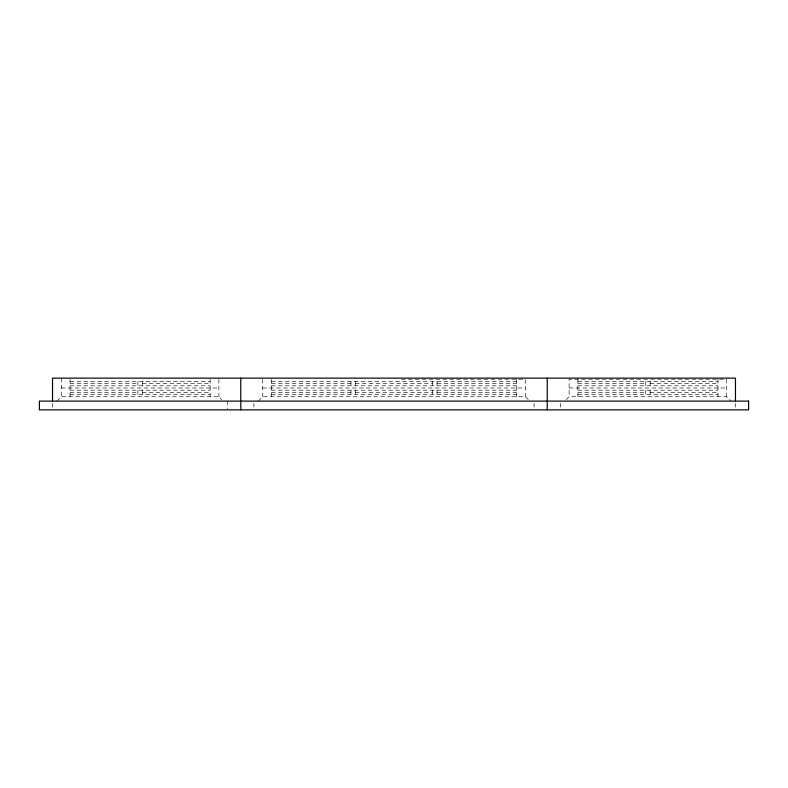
<?xml version="1.0" encoding="UTF-8"?>
<svg xmlns="http://www.w3.org/2000/svg" width="788" height="788" viewBox="0 0 788 788"><rect width="100%" height="100%" fill="white"/><g stroke="black" fill="none" stroke-linecap="round" stroke-linejoin="round"><path stroke-width="0.59" stroke-dasharray="3.94 2.96" d="M56.913 401.112L61.287 396.738L218.887 396.738L221.812 399.654M258.287 401.112L262.67 396.738L525.33 396.738L528.255 399.654M566.188 399.654L569.113 396.738L726.713 396.738L731.087 401.112M401.368 379.225L525.33 379.225L525.33 396.738M70.043 381.412L210.13 381.412M271.427 381.412L516.573 381.412M577.87 381.412L717.957 381.412M70.043 383.598L137.9 383.598M142.273 383.598L210.13 383.598M271.427 383.598L350.956 383.598M355.329 383.598L432.671 383.598M437.044 383.598L516.573 383.598M577.87 383.598L645.727 383.598M650.1 383.598L717.957 383.598M70.043 385.795L210.13 385.795M271.427 385.795L516.573 385.795M577.87 385.795L717.957 385.795M61.287 387.982L218.887 387.982M262.67 387.982L525.33 387.982M569.113 387.982L726.713 387.982M70.043 390.168L210.13 390.168M271.427 390.168L516.573 390.168M577.87 390.168L717.957 390.168M70.043 392.355L137.9 392.355M142.273 392.355L210.13 392.355M271.427 392.355L350.956 392.355M355.329 392.355L432.671 392.355M437.044 392.355L516.573 392.355M577.87 392.355L645.727 392.355M650.1 392.355L717.957 392.355M70.043 394.552L210.13 394.552M271.427 394.552L516.573 394.552M577.87 394.552L717.957 394.552M735.47 403.298L735.47 409.868M726.713 396.738L726.713 379.225L569.113 379.225L569.113 396.738M717.957 379.225L717.957 396.738M650.1 381.412L650.1 385.795M650.1 390.168L650.1 394.552M645.727 381.412L645.727 385.795M645.727 390.168L645.727 394.552M577.87 379.225L577.87 396.738M560.357 403.298L560.357 409.868M534.087 403.298L534.087 408.775M516.573 379.225L516.573 396.738M437.044 381.412L437.044 385.795M437.044 390.168L437.044 394.552M432.671 381.412L432.671 385.795M432.671 390.168L432.671 394.552M355.329 381.412L355.329 385.795M355.329 390.168L355.329 394.552M350.956 381.412L350.956 385.795M350.956 390.168L350.956 394.552M271.427 379.225L271.427 396.738M262.67 379.225L262.67 396.738M253.913 403.298L253.913 408.775M227.643 401.112L227.643 408.775M218.887 379.225L218.887 396.738M210.13 379.225L210.13 396.738M142.273 381.412L142.273 385.795M142.273 390.168L142.273 394.552M137.9 381.412L137.9 385.795M137.9 390.168L137.9 394.552M70.043 379.225L70.043 396.738M61.287 378.132L61.287 396.738M52.53 403.298L52.53 409.868"/><path stroke-width="1.18" d="M735.47 401.112L735.47 378.132L52.53 378.132L52.53 401.112M547.227 378.132L547.227 409.868M240.773 378.132L240.773 409.868M748.6 401.112L39.4 401.112L39.4 409.868L748.6 409.868L748.6 401.112"/></g></svg>
